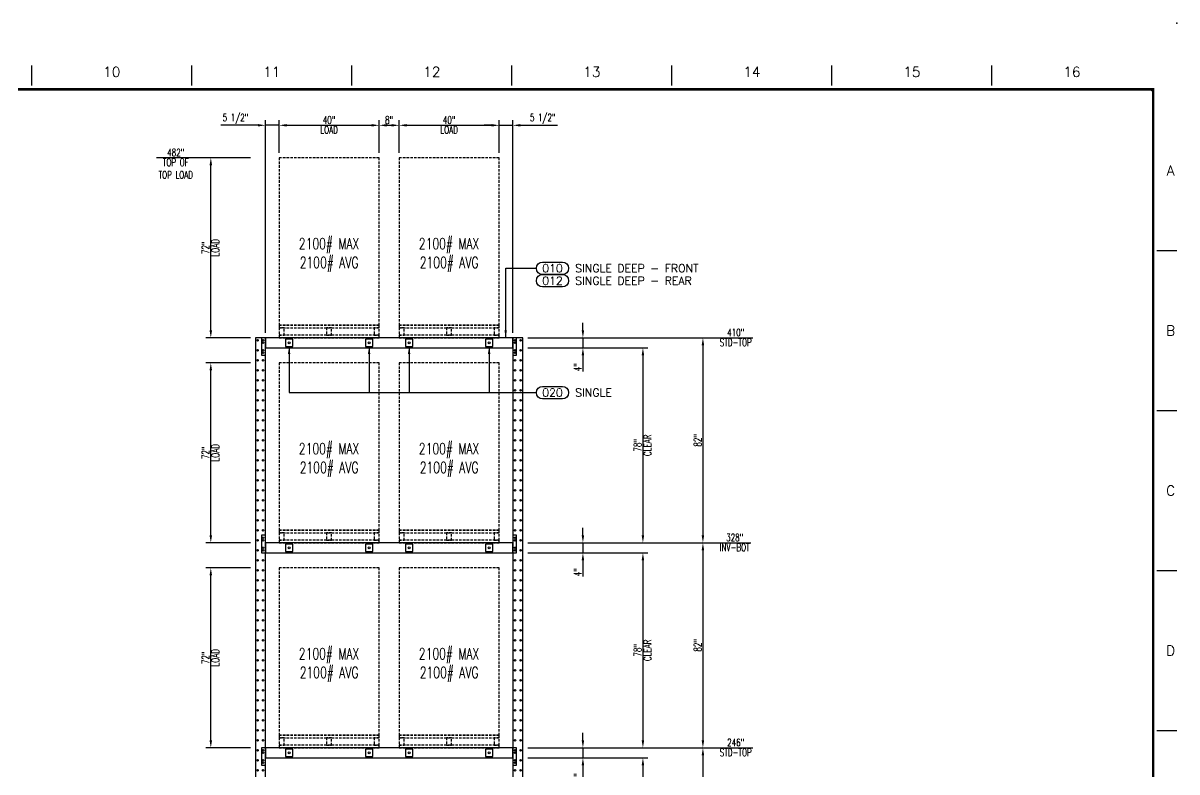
# Model space of a CAD drawing. Extents: x -805 to 239, y -158 to 536.
# Drawn here: x -222.3 to 239.2, y 236.4 to 535.9 of the extents above; entities that cross this region are included whole.
import ezdxf
from ezdxf.enums import TextEntityAlignment as Align

# ---------------------------------------------------------------- set-up
doc = ezdxf.new("R2010")
doc.units = 0
doc.header["$LTSCALE"] = 8
doc.header["$MEASUREMENT"] = 0
doc.linetypes.add('HIDDEN2', pattern=[0.1875, 0.125, -0.0625])
doc.layers.get('DEFPOINTS').update_dxf_attribs({"linetype": 'CONTINUOUS'})
for name, color, linetype in [('BORD', 15, 'CONTINUOUS'), ('FDIM', 2, 'CONTINUOUS'), ('RACKDIM', 7, 'CONTINUOUS'), ('RACKLOAD', 254, 'HIDDEN2'), ('RACKPALLET', 254, 'HIDDEN2'), ('RACKSHELF', 20, 'CONTINUOUS'), ('RACKUPRIGHT', 180, 'CONTINUOUS'), ('TEXTL', 3, 'CONTINUOUS')]:
    doc.layers.add(name, color=color, linetype=linetype)
doc.styles.add('2thirds', font='romans.shx', dxfattribs={"width": 0.7})
doc.styles.add('DCMARCH', font='stylu.ttf', dxfattribs={"width": 0.75, "oblique": 15})
doc.styles.add('ROMAND', font='ROMAND')
doc.styles.add('SIMPLEX', font='SIMPLEX')
doc.dimstyles.new('2tfrac16', dxfattribs={"dimscale": 32, "dimtxt": 0.0938, "dimasz": 0.0938, "dimexe": 0.0625, "dimexo": 0.0625, "dimgap": 0.01, "dimtad": 1, "dimdec": 4, "dimzin": 1, "dimdsep": 46, "dimlunit": 5, "dimtxsty": '2thirds', "dimcen": 0.0625, "dimclrd": 256, "dimclre": 256, "dimclrt": 256, "dimadec": 0, "dimazin": 0, "dimtfac": 0.75, "dimtdec": 4, "dimtmove": 0, "dimatfit": 0, "dimfxl": 0, "dimtvp": 0.75, "dimfrac": 2, "dimtolj": 1, "dimtzin": 0, "dimarcsym": 0})
doc.dimstyles.new('2tfrac32', dxfattribs={"dimscale": 32, "dimtxt": 0.0938, "dimasz": 0.0938, "dimexe": 0.0625, "dimexo": 0.0625, "dimgap": 0.01, "dimtad": 1, "dimdec": 5, "dimzin": 1, "dimdsep": 46, "dimlunit": 5, "dimtxsty": '2thirds', "dimcen": 0.0625, "dimclrd": 256, "dimclre": 256, "dimclrt": 256, "dimadec": 0, "dimazin": 0, "dimtfac": 0.75, "dimtdec": 4, "dimtmove": 0, "dimatfit": 0, "dimfxl": 0, "dimtvp": 0.75, "dimfrac": 2, "dimtolj": 1, "dimtzin": 0, "dimarcsym": 0})

# ---------------------------------------------------------------- blocks, each defined once
blk = doc.blocks.new('sbord_d')
at = {"layer": 'BORD'}
for p, q in [((18, 20.062), (18, 20.312)), ((20, 20.062), (20, 20.312)), ((22, 20.062), (22, 20.312)), ((24, 20.062), (24, 20.312)), ((26, 20.062), (26, 20.312)), ((28, 20.062), (28, 20.312)), ((30, 20.062), (30, 20.312)), ((32.063, 18), (32.312, 18)), ((32.063, 16), (32.312, 16)), ((32.063, 14), (32.312, 14)), ((32.063, 12), (32.312, 12))]:
    blk.add_line(p, q, dxfattribs=at)
at = {"layer": 'BORD', "const_width": 0.0313}
blk.add_lwpolyline([(-0.016, -0.016), (32.016, -0.016), (32.016, 20.016), (-0.016, 20.016)], close=True, dxfattribs=at)
at = {"layer": 'TEXTL'}
for p in [(32.312, 20.844), (32, 20)]:
    blk.add_point(p, dxfattribs=at)
at = {"layer": 'BORD', "style": 'ROMAND'}
for s, p in [('10', (19, 20.234)), ('11', (21, 20.234)), ('12', (23, 20.234)), ('13', (25, 20.234)), ('14', (27, 20.234)), ('15', (29, 20.234)), ('16', (31, 20.234)), ('A', (32.234, 19)), ('B', (32.234, 17)), ('C', (32.234, 15)), ('D', (32.234, 13))]:
    blk.add_text(s, height=0.125, dxfattribs=at).set_placement(p, align=Align.MIDDLE)
at = {"layer": 'TEXTL', "flags": 8}
for tag, height, style, p in [('TITLE1', 0.156, 'SIMPLEX', (30.266, 2.776)), ('TITLE2', 0.156, 'SIMPLEX', (30.266, 2.443)), ('CHK', 0.0938, 'SIMPLEX', (29.828, 0.883)), ('APP', 0.0938, 'SIMPLEX', (30.703, 0.883)), ('JOB#', 0.125, 'ROMAND', (30.12, 0.133)), ('SHT', 0.125, 'ROMAND', (31.193, 0.133)), ('REV', 0.125, 'ROMAND', (31.789, 0.133))]:
    blk.add_attdef(tag, text='', height=height, dxfattribs=dict(at, style=style)).set_placement(p, align=Align.MIDDLE)
at = {"layer": 'TEXTL', "style": 'SIMPLEX', "flags": 8}
for tag, height, p in [('CUSTOMER', 0.156, (30.266, 1.697)), ('LOCATION', 0.125, (30.266, 1.364)), ('REVC', 0.0781, (20.259, 0.945)), ('CCHK', 0.0781, (27.255, 0.943)), ('REVB', 0.0781, (20.259, 0.695)), ('BCHK', 0.0781, (27.255, 0.683)), ('REVA', 0.0781, (20.259, 0.445)), ('ACHK', 0.0781, (27.255, 0.443))]:
    blk.add_attdef(tag, text='', height=height, dxfattribs=at).set_placement(p, align=Align.CENTER)
at = {"layer": 'TEXTL', "flags": 8}
for tag, p, height, style in [('REVCDESC', (20.625, 0.943), 0.0781, 'SIMPLEX'), ('REVBDESC', (20.625, 0.683), 0.0781, 'SIMPLEX'), ('REVADESC', (20.625, 0.443), 0.0781, 'SIMPLEX'), ('DWG#', (30.055, -0.566), 0.0938, 'ROMAND')]:
    blk.add_attdef(tag, p, '', height=height, dxfattribs=dict(at, style=style))
at = {"layer": 'TEXTL', "style": 'DCMARCH', "oblique": 15, "width": 0.75, "flags": 8}
for tag, p in [('CBY', (26.755, 0.943)), ('BBY', (26.755, 0.683)), ('ABY', (26.755, 0.443))]:
    blk.add_attdef(tag, text='', height=0.0781, dxfattribs=at).set_placement(p, align=Align.CENTER)
at = {"layer": 'TEXTL', "style": 'SIMPLEX', "flags": 8}
for tag, height, width, p, p2 in [('CAPP', 0.0781, 1.292308, (27.588, 0.944), (27.963, 0.944)), ('CDT', 0.0781, 1.866, (28.071, 0.943), (28.46, 0.943)), ('SCALE', 0.0938, 1.702732, (31.234, 0.837), (31.941, 0.837)), ('BAPP', 0.0781, 1.292308, (27.588, 0.683), (27.963, 0.683)), ('BDT', 0.0781, 1.866, (28.071, 0.683), (28.46, 0.683)), ('AAPP', 0.0781, 1.275949, (27.588, 0.443), (27.963, 0.443)), ('ADT', 0.0781, 1.833263, (28.071, 0.443), (28.46, 0.443)), ('DATE', 0.0938, 2.134634, (28.609, 0.462), (29.315, 0.462)), ('CHKDT', 0.0938, 1.555556, (29.484, 0.462), (30.172, 0.462)), ('APPDT', 0.0938, 1.555556, (30.359, 0.462), (31.047, 0.462)), ('PLOT#', 0.0938, 8.555556, (31.234, 0.462), (31.922, 0.462))]:
    blk.add_attdef(tag, text='', height=height, dxfattribs=dict(at, width=width)).set_placement(p, p2, align=Align.FIT)
at = {"layer": 'TEXTL', "style": 'DCMARCH', "oblique": 15, "width": 0.75, "flags": 8}
blk.add_attdef('DRBY', (28.593, 0.821), '', height=0.125, dxfattribs=at)
blk = doc.blocks.new('*D106')
at = {"layer": 'DEFPOINTS', "color": 0}
for p in [(-22.38, 246), (-22.38, 242), (1.62, 242)]:
    blk.add_point(p, dxfattribs=at)
at = {"layer": 'RACKDIM', "lineweight": -2}
for p, q in [((1.62, 249), (1.62, 252)), ((-20.38, 246), (3.62, 246)), ((1.62, 246), (1.62, 242)), ((-20.38, 242), (3.62, 242)), ((1.62, 239), (1.62, 232.46))]:
    blk.add_line(p, q, dxfattribs=at)
at = {"layer": 'RACKDIM'}
for points in [[(1.12, 249), (2.12, 249), (1.62, 246)], [(1.12, 239), (2.12, 239), (1.62, 242)]]:
    blk.add_solid(points, dxfattribs=at)
at = {"layer": 'RACKDIM', "insert": (-0.49, 234.23), "char_height": 3.002, "attachment_point": 5, "rotation": 89.9998, "style": '2thirds'}
blk.add_mtext('\\A1;4"', dxfattribs=at)
blk = doc.blocks.new('*D107')
at = {"layer": 'DEFPOINTS', "color": 0}
for p in [(-22.38, 242), (-22.38, 164), (25.62, 164)]:
    blk.add_point(p, dxfattribs=at)
at = {"layer": 'RACKDIM', "lineweight": -2}
for p, q in [((-20.38, 242), (27.62, 242)), ((25.62, 239), (25.62, 167)), ((-20.38, 164), (27.62, 164))]:
    blk.add_line(p, q, dxfattribs=at)
at = {"layer": 'RACKDIM'}
for points in [[(25.12, 239), (26.12, 239), (25.62, 242)], [(25.12, 167), (26.12, 167), (25.62, 164)]]:
    blk.add_solid(points, dxfattribs=at)
at = {"layer": 'RACKDIM', "char_height": 3.002, "attachment_point": 5, "rotation": 89.9998, "style": '2thirds'}
for s, insert in [('\\A1;78"', (23.51, 203)), ('\\A1;CLEAR', (27.44, 203))]:
    blk.add_mtext(s, dxfattribs=dict(at, insert=insert))
blk = doc.blocks.new('*D108')
at = {"layer": 'DEFPOINTS', "color": 0}
for p in [(-22.38, 246), (-22.38, 164), (49.62, 164)]:
    blk.add_point(p, dxfattribs=at)
at = {"layer": 'RACKDIM', "lineweight": -2}
for p, q in [((-20.38, 246), (51.62, 246)), ((49.62, 243), (49.62, 167)), ((-20.38, 164), (51.62, 164))]:
    blk.add_line(p, q, dxfattribs=at)
at = {"layer": 'RACKDIM'}
for points in [[(49.12, 243), (50.12, 243), (49.62, 246)], [(49.12, 167), (50.12, 167), (49.62, 164)]]:
    blk.add_solid(points, dxfattribs=at)
at = {"layer": 'RACKDIM', "insert": (47.51, 205), "char_height": 3.002, "attachment_point": 5, "rotation": 89.9998, "style": '2thirds'}
blk.add_mtext('\\A1;82"', dxfattribs=at)
blk = doc.blocks.new('*D109')
at = {"layer": 'DEFPOINTS', "color": 0}
for p in [(-22.38, 246), (55.62, 246), (-125.38, 0)]:
    blk.add_point(p, dxfattribs=at)
at = {"layer": 'RACKDIM', "lineweight": -2}
blk.add_line((-20.38, 246), (69.55, 246), dxfattribs=at)
at = {"layer": 'RACKDIM', "attachment_point": 5, "style": '2thirds'}
for s, insert, char_height in [('\\A1;246"', (62.74, 248.11), 3.002), ('\\A1;STD-TOP', (62.74, 244.18), 3.0016)]:
    blk.add_mtext(s, dxfattribs=dict(at, insert=insert, char_height=char_height))
blk = doc.blocks.new('*D110')
at = {"layer": 'DEFPOINTS', "color": 0}
for p in [(-147.19, 318), (-129.38, 318), (-129.38, 246)]:
    blk.add_point(p, dxfattribs=at)
at = {"layer": 'RACKDIM', "lineweight": -2}
for p, q in [((-131.38, 318), (-149.19, 318)), ((-147.19, 249), (-147.19, 315)), ((-131.38, 246), (-149.19, 246))]:
    blk.add_line(p, q, dxfattribs=at)
at = {"layer": 'RACKDIM'}
for points in [[(-147.69, 315), (-146.69, 315), (-147.19, 318)], [(-147.69, 249), (-146.69, 249), (-147.19, 246)]]:
    blk.add_solid(points, dxfattribs=at)
at = {"layer": 'RACKDIM', "char_height": 3.002, "attachment_point": 5, "rotation": 89.9998, "style": '2thirds'}
for s, insert in [('\\A1;72"', (-149.3, 282)), ('\\A1;LOAD', (-145.37, 282))]:
    blk.add_mtext(s, dxfattribs=dict(at, insert=insert))
blk = doc.blocks.new('*D111')
at = {"layer": 'DEFPOINTS', "color": 0}
for p in [(-22.38, 328), (-22.38, 324), (1.62, 324)]:
    blk.add_point(p, dxfattribs=at)
at = {"layer": 'RACKDIM', "lineweight": -2}
for p, q in [((1.62, 331), (1.62, 334)), ((-20.38, 328), (3.62, 328)), ((1.62, 328), (1.62, 324)), ((-20.38, 324), (3.62, 324)), ((1.62, 321), (1.62, 314.46))]:
    blk.add_line(p, q, dxfattribs=at)
at = {"layer": 'RACKDIM'}
for points in [[(1.12, 331), (2.12, 331), (1.62, 328)], [(1.12, 321), (2.12, 321), (1.62, 324)]]:
    blk.add_solid(points, dxfattribs=at)
at = {"layer": 'RACKDIM', "insert": (-0.49, 316.23), "char_height": 3.002, "attachment_point": 5, "rotation": 89.9998, "style": '2thirds'}
blk.add_mtext('\\A1;4"', dxfattribs=at)
blk = doc.blocks.new('*D112')
at = {"layer": 'DEFPOINTS', "color": 0}
for p in [(-22.38, 324), (-22.38, 246), (25.62, 246)]:
    blk.add_point(p, dxfattribs=at)
at = {"layer": 'RACKDIM', "lineweight": -2}
for p, q in [((-20.38, 324), (27.62, 324)), ((25.62, 321), (25.62, 249)), ((-20.38, 246), (27.62, 246))]:
    blk.add_line(p, q, dxfattribs=at)
at = {"layer": 'RACKDIM'}
for points in [[(25.12, 321), (26.12, 321), (25.62, 324)], [(25.12, 249), (26.12, 249), (25.62, 246)]]:
    blk.add_solid(points, dxfattribs=at)
at = {"layer": 'RACKDIM', "char_height": 3.002, "attachment_point": 5, "rotation": 89.9998, "style": '2thirds'}
for s, insert in [('\\A1;78"', (23.51, 285)), ('\\A1;CLEAR', (27.44, 285))]:
    blk.add_mtext(s, dxfattribs=dict(at, insert=insert))
blk = doc.blocks.new('*D113')
at = {"layer": 'DEFPOINTS', "color": 0}
for p in [(-22.38, 328), (-22.38, 246), (49.62, 246)]:
    blk.add_point(p, dxfattribs=at)
at = {"layer": 'RACKDIM', "lineweight": -2}
for p, q in [((-20.38, 328), (51.62, 328)), ((49.62, 325), (49.62, 249)), ((-20.38, 246), (51.62, 246))]:
    blk.add_line(p, q, dxfattribs=at)
at = {"layer": 'RACKDIM'}
for points in [[(49.12, 325), (50.12, 325), (49.62, 328)], [(49.12, 249), (50.12, 249), (49.62, 246)]]:
    blk.add_solid(points, dxfattribs=at)
at = {"layer": 'RACKDIM', "insert": (47.51, 287), "char_height": 3.002, "attachment_point": 5, "rotation": 89.9998, "style": '2thirds'}
blk.add_mtext('\\A1;82"', dxfattribs=at)
blk = doc.blocks.new('*D114')
at = {"layer": 'DEFPOINTS', "color": 0}
for p in [(-22.38, 328), (55.62, 328), (-125.38, 0)]:
    blk.add_point(p, dxfattribs=at)
at = {"layer": 'RACKDIM', "lineweight": -2}
blk.add_line((-20.38, 328), (68.75, 328), dxfattribs=at)
at = {"layer": 'RACKDIM', "attachment_point": 5, "style": '2thirds'}
for s, insert, char_height in [('\\A1;INV-BOT', (62.34, 326.18), 3.0016), ('\\A1;328"', (62.34, 330.11), 3.002)]:
    blk.add_mtext(s, dxfattribs=dict(at, insert=insert, char_height=char_height))
blk = doc.blocks.new('*D115')
at = {"layer": 'DEFPOINTS', "color": 0}
for p in [(-147.19, 400), (-129.38, 400), (-129.38, 328)]:
    blk.add_point(p, dxfattribs=at)
at = {"layer": 'RACKDIM', "lineweight": -2}
for p, q in [((-131.38, 400), (-149.19, 400)), ((-147.19, 331), (-147.19, 397)), ((-131.38, 328), (-149.19, 328))]:
    blk.add_line(p, q, dxfattribs=at)
at = {"layer": 'RACKDIM'}
for points in [[(-147.69, 397), (-146.69, 397), (-147.19, 400)], [(-147.69, 331), (-146.69, 331), (-147.19, 328)]]:
    blk.add_solid(points, dxfattribs=at)
at = {"layer": 'RACKDIM', "char_height": 3.002, "attachment_point": 5, "rotation": 89.9998, "style": '2thirds'}
for s, insert in [('\\A1;72"', (-149.3, 364)), ('\\A1;LOAD', (-145.37, 364))]:
    blk.add_mtext(s, dxfattribs=dict(at, insert=insert))
blk = doc.blocks.new('*D116')
at = {"layer": 'DEFPOINTS', "color": 0}
for p in [(-22.38, 410), (-22.38, 406), (1.62, 406)]:
    blk.add_point(p, dxfattribs=at)
at = {"layer": 'RACKDIM', "lineweight": -2}
for p, q in [((1.62, 413), (1.62, 416)), ((-20.38, 410), (3.62, 410)), ((1.62, 410), (1.62, 406)), ((-20.38, 406), (3.62, 406)), ((1.62, 403), (1.62, 396.46))]:
    blk.add_line(p, q, dxfattribs=at)
at = {"layer": 'RACKDIM'}
for points in [[(1.12, 413), (2.12, 413), (1.62, 410)], [(1.12, 403), (2.12, 403), (1.62, 406)]]:
    blk.add_solid(points, dxfattribs=at)
at = {"layer": 'RACKDIM', "insert": (-0.49, 398.23), "char_height": 3.002, "attachment_point": 5, "rotation": 89.9998, "style": '2thirds'}
blk.add_mtext('\\A1;4"', dxfattribs=at)
blk = doc.blocks.new('*D117')
at = {"layer": 'DEFPOINTS', "color": 0}
for p in [(-22.38, 406), (-22.38, 328), (25.62, 328)]:
    blk.add_point(p, dxfattribs=at)
at = {"layer": 'RACKDIM', "lineweight": -2}
for p, q in [((-20.38, 406), (27.62, 406)), ((25.62, 403), (25.62, 331)), ((-20.38, 328), (27.62, 328))]:
    blk.add_line(p, q, dxfattribs=at)
at = {"layer": 'RACKDIM'}
for points in [[(25.12, 403), (26.12, 403), (25.62, 406)], [(25.12, 331), (26.12, 331), (25.62, 328)]]:
    blk.add_solid(points, dxfattribs=at)
at = {"layer": 'RACKDIM', "char_height": 3.002, "attachment_point": 5, "rotation": 89.9998, "style": '2thirds'}
for s, insert in [('\\A1;CLEAR', (27.44, 367)), ('\\A1;78"', (23.51, 367))]:
    blk.add_mtext(s, dxfattribs=dict(at, insert=insert))
blk = doc.blocks.new('*D118')
at = {"layer": 'DEFPOINTS', "color": 0}
for p in [(-22.38, 410), (-22.38, 328), (49.62, 328)]:
    blk.add_point(p, dxfattribs=at)
at = {"layer": 'RACKDIM', "lineweight": -2}
for p, q in [((-20.38, 410), (51.62, 410)), ((49.62, 407), (49.62, 331)), ((-20.38, 328), (51.62, 328))]:
    blk.add_line(p, q, dxfattribs=at)
at = {"layer": 'RACKDIM'}
for points in [[(49.12, 407), (50.12, 407), (49.62, 410)], [(49.12, 331), (50.12, 331), (49.62, 328)]]:
    blk.add_solid(points, dxfattribs=at)
at = {"layer": 'RACKDIM', "insert": (47.51, 369), "char_height": 3.002, "attachment_point": 5, "rotation": 89.9998, "style": '2thirds'}
blk.add_mtext('\\A1;82"', dxfattribs=at)
blk = doc.blocks.new('*D119')
at = {"layer": 'DEFPOINTS', "color": 0}
for p in [(-22.38, 410), (55.62, 410), (-125.38, 0)]:
    blk.add_point(p, dxfattribs=at)
at = {"layer": 'RACKDIM', "lineweight": -2}
blk.add_line((-20.38, 410), (69.55, 410), dxfattribs=at)
at = {"layer": 'RACKDIM', "attachment_point": 5, "style": '2thirds'}
for s, insert, char_height in [('\\A1;410"', (62.74, 412.11), 3.002), ('\\A1;STD-TOP', (62.74, 408.18), 3.0016)]:
    blk.add_mtext(s, dxfattribs=dict(at, insert=insert, char_height=char_height))
blk = doc.blocks.new('*D120')
at = {"layer": 'DEFPOINTS', "color": 0}
for p in [(-147.19, 482), (-129.38, 482), (-129.38, 410)]:
    blk.add_point(p, dxfattribs=at)
at = {"layer": 'RACKDIM', "lineweight": -2}
for p, q in [((-131.38, 482), (-149.19, 482)), ((-147.19, 413), (-147.19, 479)), ((-131.38, 410), (-149.19, 410))]:
    blk.add_line(p, q, dxfattribs=at)
at = {"layer": 'RACKDIM'}
for points in [[(-147.69, 479), (-146.69, 479), (-147.19, 482)], [(-147.69, 413), (-146.69, 413), (-147.19, 410)]]:
    blk.add_solid(points, dxfattribs=at)
at = {"layer": 'RACKDIM', "char_height": 3.002, "attachment_point": 5, "rotation": 89.9998, "style": '2thirds'}
for s, insert in [('\\A1;72"', (-149.3, 446)), ('\\A1;LOAD', (-145.37, 446))]:
    blk.add_mtext(s, dxfattribs=dict(at, insert=insert))
blk = doc.blocks.new('*D121')
at = {"layer": 'DEFPOINTS', "color": 0}
for p in [(-125.38, 495), (-119.88, 482), (-125.38, 410)]:
    blk.add_point(p, dxfattribs=at)
at = {"layer": 'RACKDIM', "lineweight": -2}
for p, q in [((-128.38, 495), (-143.23, 495)), ((-125.38, 412), (-125.38, 497)), ((-119.88, 495), (-125.38, 495)), ((-119.88, 484), (-119.88, 497)), ((-116.88, 495), (-113.88, 495))]:
    blk.add_line(p, q, dxfattribs=at)
at = {"layer": 'RACKDIM'}
for points in [[(-128.38, 495.5), (-128.38, 494.5), (-125.38, 495)], [(-116.88, 495.5), (-116.88, 494.5), (-119.88, 495)]]:
    blk.add_solid(points, dxfattribs=at)
at = {"layer": 'RACKDIM', "insert": (-137.31, 497.61), "char_height": 3.002, "attachment_point": 5, "style": '2thirds'}
blk.add_mtext('\\A1;5 1/2"', dxfattribs=at)
blk = doc.blocks.new('*D122')
at = {"layer": 'DEFPOINTS', "color": 0}
for p in [(-79.88, 495), (-119.88, 482), (-79.88, 482)]:
    blk.add_point(p, dxfattribs=at)
at = {"layer": 'RACKDIM', "lineweight": -2}
for p, q in [((-119.88, 484), (-119.88, 497)), ((-116.88, 495), (-82.88, 495)), ((-79.88, 484), (-79.88, 497))]:
    blk.add_line(p, q, dxfattribs=at)
at = {"layer": 'RACKDIM'}
for points in [[(-116.88, 495.5), (-116.88, 494.5), (-119.88, 495)], [(-82.88, 495.5), (-82.88, 494.5), (-79.88, 495)]]:
    blk.add_solid(points, dxfattribs=at)
at = {"layer": 'RACKDIM', "char_height": 3.002, "attachment_point": 5, "style": '2thirds'}
for s, insert in [('\\A1;40"', (-99.88, 497.11)), ('\\A1;LOAD', (-99.88, 493.18))]:
    blk.add_mtext(s, dxfattribs=dict(at, insert=insert))
blk = doc.blocks.new('*D123')
at = {"layer": 'DEFPOINTS', "color": 0}
for p in [(-71.88, 495), (-79.88, 482), (-71.88, 482)]:
    blk.add_point(p, dxfattribs=at)
at = {"layer": 'RACKDIM', "lineweight": -2}
for p, q in [((-79.88, 484), (-79.88, 497)), ((-76.88, 495), (-74.88, 495)), ((-71.88, 484), (-71.88, 497))]:
    blk.add_line(p, q, dxfattribs=at)
at = {"layer": 'RACKDIM'}
for points in [[(-76.88, 495.5), (-76.88, 494.5), (-79.88, 495)], [(-74.88, 495.5), (-74.88, 494.5), (-71.88, 495)]]:
    blk.add_solid(points, dxfattribs=at)
at = {"layer": 'RACKDIM', "insert": (-75.88, 497.11), "char_height": 3.002, "attachment_point": 5, "style": '2thirds'}
blk.add_mtext('\\A1;8"', dxfattribs=at)
blk = doc.blocks.new('*D124')
at = {"layer": 'DEFPOINTS', "color": 0}
for p in [(-31.88, 495), (-71.88, 482), (-31.88, 482)]:
    blk.add_point(p, dxfattribs=at)
at = {"layer": 'RACKDIM', "lineweight": -2}
for p, q in [((-71.88, 484), (-71.88, 497)), ((-68.88, 495), (-34.88, 495)), ((-31.88, 484), (-31.88, 497))]:
    blk.add_line(p, q, dxfattribs=at)
at = {"layer": 'RACKDIM'}
for points in [[(-68.88, 495.5), (-68.88, 494.5), (-71.88, 495)], [(-34.88, 495.5), (-34.88, 494.5), (-31.88, 495)]]:
    blk.add_solid(points, dxfattribs=at)
at = {"layer": 'RACKDIM', "char_height": 3.002, "attachment_point": 5, "style": '2thirds'}
for s, insert in [('\\A1;40"', (-51.88, 497.11)), ('\\A1;LOAD', (-51.88, 493.18))]:
    blk.add_mtext(s, dxfattribs=dict(at, insert=insert))
blk = doc.blocks.new('*D125')
at = {"layer": 'DEFPOINTS', "color": 0}
for p in [(-26.38, 495), (-31.88, 482), (-26.38, 410)]:
    blk.add_point(p, dxfattribs=at)
at = {"layer": 'RACKDIM', "lineweight": -2}
for p, q in [((-34.88, 495), (-37.88, 495)), ((-31.88, 484), (-31.88, 497)), ((-31.88, 495), (-26.38, 495)), ((-26.38, 412), (-26.38, 497)), ((-23.38, 495), (-8.53, 495))]:
    blk.add_line(p, q, dxfattribs=at)
at = {"layer": 'RACKDIM'}
for points in [[(-34.88, 495.5), (-34.88, 494.5), (-31.88, 495)], [(-23.38, 495.5), (-23.38, 494.5), (-26.38, 495)]]:
    blk.add_solid(points, dxfattribs=at)
at = {"layer": 'RACKDIM', "insert": (-14.45, 497.61), "char_height": 3.002, "attachment_point": 5, "style": '2thirds'}
blk.add_mtext('\\A1;5 1/2"', dxfattribs=at)
blk = doc.blocks.new('*D126')
at = {"layer": 'DEFPOINTS', "color": 0}
for p in [(-153.19, 482), (-129.38, 482), (-125.38, 0)]:
    blk.add_point(p, dxfattribs=at)
at = {"layer": 'RACKDIM', "lineweight": -2}
blk.add_line((-131.38, 482), (-168.92, 482), dxfattribs=at)
at = {"layer": 'RACKDIM', "char_height": 3.002, "attachment_point": 5, "style": '2thirds'}
for s, insert in [('\\A1;482"', (-161.21, 484.11)), ('\\A1;TOP OF\\PTOP LOAD', (-161.21, 477.68))]:
    blk.add_mtext(s, dxfattribs=dict(at, insert=insert))

msp = doc.modelspace()

# ---------------------------------------------------------------- linework, layer by layer
at = {"layer": 'FDIM'}
for points in [[(-14.47019, 435.3199, -1), (-14.47019, 440.3035), (-6.5932, 440.3035, -1), (-6.5932, 435.3199)], [(-14.47019, 430.3363, -1), (-14.47019, 435.3199), (-6.5932, 435.3199, -1), (-6.5932, 430.3363)], [(-14.47019, 385.58671, -1), (-14.47019, 390.57031), (-6.5932, 390.57031, -1), (-6.5932, 385.58671)]]:
    msp.add_lwpolyline(points, format="xyb", close=True, dxfattribs=at)
at = {"layer": 'RACKLOAD'}
for points in [[(-119.87898, 415), (-79.87898, 415), (-79.87898, 482), (-119.87898, 482), (-119.87898, 415)], [(-71.87898, 415), (-31.87898, 415), (-31.87898, 482), (-71.87898, 482), (-71.87898, 415)], [(-119.87898, 333), (-79.87898, 333), (-79.87898, 400), (-119.87898, 400), (-119.87898, 333)], [(-71.87898, 333), (-31.87898, 333), (-31.87898, 400), (-71.87898, 400), (-71.87898, 333)], [(-119.87898, 251), (-79.87898, 251), (-79.87898, 318), (-119.87898, 318), (-119.87898, 251)], [(-71.87898, 251), (-31.87898, 251), (-31.87898, 318), (-71.87898, 318), (-71.87898, 251)]]:
    msp.add_lwpolyline(points, dxfattribs=at)
at = {"layer": 'RACKPALLET'}
for points in [[(-119.87898, 414), (-79.87898, 414), (-79.87898, 415), (-119.87898, 415), (-119.87898, 414)], [(-119.87898, 411), (-117.87898, 411), (-117.87898, 414), (-119.87898, 414), (-119.87898, 411)], [(-119.87898, 410), (-79.87898, 410), (-79.87898, 411), (-119.87898, 411), (-119.87898, 410)], [(-100.87898, 411), (-98.87898, 411), (-98.87898, 414), (-100.87898, 414), (-100.87898, 411)], [(-81.87898, 411), (-79.87898, 411), (-79.87898, 414), (-81.87898, 414), (-81.87898, 411)], [(-71.87898, 414), (-31.87898, 414), (-31.87898, 415), (-71.87898, 415), (-71.87898, 414)], [(-71.87898, 411), (-69.87898, 411), (-69.87898, 414), (-71.87898, 414), (-71.87898, 411)], [(-71.87898, 410), (-31.87898, 410), (-31.87898, 411), (-71.87898, 411), (-71.87898, 410)], [(-52.87898, 411), (-50.87898, 411), (-50.87898, 414), (-52.87898, 414), (-52.87898, 411)], [(-33.87898, 411), (-31.87898, 411), (-31.87898, 414), (-33.87898, 414), (-33.87898, 411)], [(-119.87898, 332), (-79.87898, 332), (-79.87898, 333), (-119.87898, 333), (-119.87898, 332)], [(-71.87898, 332), (-31.87898, 332), (-31.87898, 333), (-71.87898, 333), (-71.87898, 332)], [(-119.87898, 329), (-117.87898, 329), (-117.87898, 332), (-119.87898, 332), (-119.87898, 329)], [(-119.87898, 328), (-79.87898, 328), (-79.87898, 329), (-119.87898, 329), (-119.87898, 328)], [(-100.87898, 329), (-98.87898, 329), (-98.87898, 332), (-100.87898, 332), (-100.87898, 329)], [(-81.87898, 329), (-79.87898, 329), (-79.87898, 332), (-81.87898, 332), (-81.87898, 329)], [(-71.87898, 329), (-69.87898, 329), (-69.87898, 332), (-71.87898, 332), (-71.87898, 329)], [(-71.87898, 328), (-31.87898, 328), (-31.87898, 329), (-71.87898, 329), (-71.87898, 328)], [(-52.87898, 329), (-50.87898, 329), (-50.87898, 332), (-52.87898, 332), (-52.87898, 329)], [(-33.87898, 329), (-31.87898, 329), (-31.87898, 332), (-33.87898, 332), (-33.87898, 329)], [(-119.87898, 250), (-79.87898, 250), (-79.87898, 251), (-119.87898, 251), (-119.87898, 250)], [(-119.87898, 247), (-117.87898, 247), (-117.87898, 250), (-119.87898, 250), (-119.87898, 247)], [(-100.87898, 247), (-98.87898, 247), (-98.87898, 250), (-100.87898, 250), (-100.87898, 247)], [(-81.87898, 247), (-79.87898, 247), (-79.87898, 250), (-81.87898, 250), (-81.87898, 247)], [(-71.87898, 250), (-31.87898, 250), (-31.87898, 251), (-71.87898, 251), (-71.87898, 250)], [(-71.87898, 247), (-69.87898, 247), (-69.87898, 250), (-71.87898, 250), (-71.87898, 247)], [(-52.87898, 247), (-50.87898, 247), (-50.87898, 250), (-52.87898, 250), (-52.87898, 247)], [(-33.87898, 247), (-31.87898, 247), (-31.87898, 250), (-33.87898, 250), (-33.87898, 247)], [(-119.87898, 246), (-79.87898, 246), (-79.87898, 247), (-119.87898, 247), (-119.87898, 246)], [(-71.87898, 246), (-31.87898, 246), (-31.87898, 247), (-71.87898, 247), (-71.87898, 246)]]:
    msp.add_lwpolyline(points, dxfattribs=at)
at = {"layer": 'RACKSHELF'}
for points in [[(-126.87898, 403), (-125.37898, 403), (-125.37898, 410), (-126.87898, 410), (-126.87898, 403)], [(-125.37898, 406), (-26.37898, 406), (-26.37898, 410), (-125.37898, 410), (-125.37898, 406)], [(-117.37898, 406.5), (-114.37898, 406.5), (-114.37898, 409.5), (-117.37898, 409.5), (-117.37898, 406.5)], [(-85.37898, 406.5), (-82.37898, 406.5), (-82.37898, 409.5), (-85.37898, 409.5), (-85.37898, 406.5)], [(-69.37898, 406.5), (-66.37898, 406.5), (-66.37898, 409.5), (-69.37898, 409.5), (-69.37898, 406.5)], [(-37.37898, 406.5), (-34.37898, 406.5), (-34.37898, 409.5), (-37.37898, 409.5), (-37.37898, 406.5)], [(-26.37898, 403), (-24.87898, 403), (-24.87898, 410), (-26.37898, 410), (-26.37898, 403)], [(-126.87898, 324), (-125.37898, 324), (-125.37898, 331), (-126.87898, 331), (-126.87898, 324)], [(-125.37898, 324), (-26.37898, 324), (-26.37898, 328), (-125.37898, 328), (-125.37898, 324)], [(-26.37898, 324), (-24.87898, 324), (-24.87898, 331), (-26.37898, 331), (-26.37898, 324)], [(-117.37898, 324.5), (-114.37898, 324.5), (-114.37898, 327.5), (-117.37898, 327.5), (-117.37898, 324.5)], [(-85.37898, 324.5), (-82.37898, 324.5), (-82.37898, 327.5), (-85.37898, 327.5), (-85.37898, 324.5)], [(-69.37898, 324.5), (-66.37898, 324.5), (-66.37898, 327.5), (-69.37898, 327.5), (-69.37898, 324.5)], [(-37.37898, 324.5), (-34.37898, 324.5), (-34.37898, 327.5), (-37.37898, 327.5), (-37.37898, 324.5)], [(-126.87898, 239), (-125.37898, 239), (-125.37898, 246), (-126.87898, 246), (-126.87898, 239)], [(-125.37898, 242), (-26.37898, 242), (-26.37898, 246), (-125.37898, 246), (-125.37898, 242)], [(-117.37898, 242.5), (-114.37898, 242.5), (-114.37898, 245.5), (-117.37898, 245.5), (-117.37898, 242.5)], [(-85.37898, 242.5), (-82.37898, 242.5), (-82.37898, 245.5), (-85.37898, 245.5), (-85.37898, 242.5)], [(-69.37898, 242.5), (-66.37898, 242.5), (-66.37898, 245.5), (-69.37898, 245.5), (-69.37898, 242.5)], [(-37.37898, 242.5), (-34.37898, 242.5), (-34.37898, 245.5), (-37.37898, 245.5), (-37.37898, 242.5)], [(-26.37898, 239), (-24.87898, 239), (-24.87898, 246), (-26.37898, 246), (-26.37898, 239)]]:
    msp.add_lwpolyline(points, dxfattribs=at)
for centre, radius in [((-126.28523, 409), 0.28125), ((-126.28523, 408), 0.28125), ((-115.87898, 408), 0.375), ((-83.87898, 408), 0.375), ((-67.87898, 408), 0.375), ((-35.87898, 408), 0.375), ((-25.47273, 409), 0.28125), ((-25.47273, 408), 0.28125), ((-126.28523, 405), 0.28125), ((-126.28523, 404), 0.28125), ((-25.47273, 405), 0.28125), ((-25.47273, 404), 0.28125), ((-126.28523, 330), 0.28125), ((-126.28523, 329), 0.28125), ((-25.47273, 330), 0.28125), ((-25.47273, 329), 0.28125), ((-126.28523, 326), 0.28125), ((-126.28523, 325), 0.28125), ((-115.87898, 326), 0.375), ((-83.87898, 326), 0.375), ((-67.87898, 326), 0.375), ((-35.87898, 326), 0.375), ((-25.47273, 326), 0.28125), ((-25.47273, 325), 0.28125), ((-126.28523, 245), 0.28125), ((-25.47273, 245), 0.28125), ((-126.28523, 244), 0.28125), ((-126.28523, 241), 0.28125), ((-126.28523, 240), 0.28125), ((-115.87898, 244), 0.375), ((-83.87898, 244), 0.375), ((-67.87898, 244), 0.375), ((-35.87898, 244), 0.375), ((-25.47273, 244), 0.28125), ((-25.47273, 241), 0.28125), ((-25.47273, 240), 0.28125)]:
    msp.add_circle(centre, radius, dxfattribs=at)
at = {"layer": 'RACKUPRIGHT'}
for points in [[(-129.37898, 0.5), (-125.37898, 0.5), (-125.37898, 410), (-129.37898, 410), (-129.37898, 0.5)], [(-26.37898, 0.5), (-22.37898, 0.5), (-22.37898, 410), (-26.37898, 410), (-26.37898, 0.5)]]:
    msp.add_lwpolyline(points, dxfattribs=at)
for centre in [(-128.47273, 409), (-126.28523, 409), (-25.47273, 409), (-23.28523, 409), (-128.47273, 405), (-126.28523, 405), (-25.47273, 405), (-23.28523, 405), (-128.47273, 401), (-128.47273, 397), (-126.28523, 401), (-126.28523, 397), (-25.47273, 401), (-25.47273, 397), (-23.28523, 401), (-23.28523, 397), (-128.47273, 393), (-126.28523, 393), (-25.47273, 393), (-23.28523, 393), (-128.47273, 389), (-126.28523, 389), (-25.47273, 389), (-23.28523, 389), (-128.47273, 385), (-126.28523, 385), (-25.47273, 385), (-23.28523, 385), (-128.47273, 381), (-126.28523, 381), (-25.47273, 381), (-23.28523, 381), (-128.47273, 377), (-126.28523, 377), (-25.47273, 377), (-23.28523, 377), (-128.47273, 373), (-128.47273, 369), (-126.28523, 373), (-126.28523, 369), (-25.47273, 373), (-25.47273, 369), (-23.28523, 373), (-23.28523, 369), (-128.47273, 365), (-126.28523, 365), (-25.47273, 365), (-23.28523, 365), (-128.47273, 361), (-126.28523, 361), (-25.47273, 361), (-23.28523, 361), (-128.47273, 357), (-126.28523, 357), (-25.47273, 357), (-23.28523, 357), (-128.47273, 353), (-126.28523, 353), (-25.47273, 353), (-23.28523, 353), (-128.47273, 349), (-126.28523, 349), (-25.47273, 349), (-23.28523, 349), (-128.47273, 345), (-126.28523, 345), (-25.47273, 345), (-23.28523, 345), (-128.47273, 341), (-128.47273, 337), (-126.28523, 341), (-126.28523, 337), (-25.47273, 341), (-25.47273, 337), (-23.28523, 341), (-23.28523, 337), (-128.47273, 333), (-126.28523, 333), (-25.47273, 333), (-23.28523, 333), (-128.47273, 329), (-126.28523, 329), (-25.47273, 329), (-23.28523, 329), (-128.47273, 325), (-126.28523, 325), (-25.47273, 325), (-23.28523, 325), (-128.47273, 321), (-126.28523, 321), (-25.47273, 321), (-23.28523, 321), (-128.47273, 317), (-126.28523, 317), (-25.47273, 317), (-23.28523, 317), (-128.47273, 313), (-128.47273, 309), (-126.28523, 313), (-126.28523, 309), (-25.47273, 313), (-25.47273, 309), (-23.28523, 313), (-23.28523, 309), (-128.47273, 305), (-126.28523, 305), (-25.47273, 305), (-23.28523, 305), (-128.47273, 301), (-126.28523, 301), (-25.47273, 301), (-23.28523, 301), (-128.47273, 297), (-126.28523, 297), (-25.47273, 297), (-23.28523, 297), (-128.47273, 293), (-126.28523, 293), (-25.47273, 293), (-23.28523, 293), (-128.47273, 289), (-126.28523, 289), (-25.47273, 289), (-23.28523, 289), (-128.47273, 285), (-126.28523, 285), (-25.47273, 285), (-23.28523, 285), (-128.47273, 281), (-128.47273, 277), (-126.28523, 281), (-126.28523, 277), (-25.47273, 281), (-25.47273, 277), (-23.28523, 281), (-23.28523, 277), (-128.47273, 273), (-126.28523, 273), (-25.47273, 273), (-23.28523, 273), (-128.47273, 269), (-126.28523, 269), (-25.47273, 269), (-23.28523, 269), (-128.47273, 265), (-126.28523, 265), (-25.47273, 265), (-23.28523, 265), (-128.47273, 261), (-126.28523, 261), (-25.47273, 261), (-23.28523, 261), (-128.47273, 257), (-126.28523, 257), (-25.47273, 257), (-23.28523, 257), (-128.47273, 253), (-128.47273, 249), (-126.28523, 253), (-126.28523, 249), (-25.47273, 253), (-25.47273, 249), (-23.28523, 253), (-23.28523, 249), (-128.47273, 245), (-126.28523, 245), (-25.47273, 245), (-23.28523, 245), (-128.47273, 241), (-126.28523, 241), (-25.47273, 241), (-23.28523, 241), (-128.47273, 237), (-126.28523, 237), (-25.47273, 237), (-23.28523, 237)]:
    msp.add_circle(centre, 0.28125, dxfattribs=at)

# ---------------------------------------------------------------- block references
at = {"layer": 'RACKLOAD', "xscale": 32, "yscale": 32, "zscale": 32}
msp.add_blockref('sbord_d', (-794.79752, -131.11522), dxfattribs=at)

# ---------------------------------------------------------------- texts
at = {"layer": 'FDIM', "style": 'SIMPLEX'}
for s, p in [('010', (-10.5317, 437.8117)), ('012', (-10.5317, 432.8281)), ('020', (-10.5317, 388.07851))]:
    msp.add_text(s, height=3.2, dxfattribs=at).set_placement(p, align=Align.MIDDLE)
for s, p in [('SINGLE DEEP - FRONT', (-1.46758, 437.8117)), ('SINGLE DEEP - REAR', (-1.46758, 432.8281)), ('SINGLE', (-1.46758, 388.07851))]:
    msp.add_text(s, height=3.2, dxfattribs=at).set_placement(p, align=Align.MIDDLE_LEFT)
at = {"layer": 'RACKLOAD', "char_height": 4.5, "width": 40, "attachment_point": 5, "style": '2thirds'}
for insert in [(-99.87898, 443.14286), (-51.87898, 443.14286), (-99.87898, 361.14286), (-51.87898, 361.14286), (-99.87898, 279.14286), (-51.87898, 279.14286)]:
    msp.add_mtext('2100# MAX 2100# AVG', dxfattribs=dict(at, insert=insert))

# ---------------------------------------------------------------- dimensions: what is measured, and where the dimension line sits
at = {"layer": 'RACKDIM'}
for base, p1, p2, picture, middle in [((-125.37898, 494.99873), (-119.87898, 482), (-125.37898, 410), '*D121', (-137.30517, 497.60566)), ((-71.87898, 494.99873), (-79.87898, 482), (-71.87898, 482), '*D123', (-75.87898, 497.1054)), ((-26.37898, 494.99873), (-31.87898, 482), (-26.37898, 410), '*D125', (-14.4528, 497.60566))]:
    dim = msp.add_linear_dim(base=base, p1=p1, p2=p2, dimstyle='2tfrac16', override={"dimpost": '"'}, dxfattribs=at)
    dim.commit()
    dim.dimension.update_dxf_attribs({"geometry": picture, "text_midpoint": middle})
for base, p1, p2, picture, middle in [((-79.87898, 494.99873), (-119.87898, 482), (-79.87898, 482), '*D122', (-99.87898, 494.99873)), ((-31.87898, 494.99873), (-71.87898, 482), (-31.87898, 482), '*D124', (-51.87898, 494.99873))]:
    dim = msp.add_linear_dim(base=base, p1=p1, p2=p2, text='<>\\XLOAD', dimstyle='2tfrac16', override={"dimpost": '"'}, dxfattribs=at)
    dim.commit()
    dim.dimension.update_dxf_attribs({"geometry": picture, "text_midpoint": middle})
for feature_location, offset, text, picture, middle in [((-129.37898, 482), (-23.8106, 0), '<>\\XTOP OF\\PTOP LOAD', '*D126', (-161.21369, 482)), ((-22.37898, 410), (78, 0), '<>\\XSTD-TOP', '*D119', (62.74464, 410)), ((-22.37898, 328), (78, 0), '<>\\XINV-BOT', '*D114', (62.34443, 328)), ((-22.37898, 246), (78, 0), '<>\\XSTD-TOP', '*D109', (62.74464, 246))]:
    dim = msp.add_ordinate_dim(feature_location=feature_location, offset=offset, dtype=0, origin=(-125.37898, 0), text=text, dimstyle='2tfrac16', override={"dimpost": '"'}, dxfattribs=at)
    dim.commit()
    dim.dimension.update_dxf_attribs({"geometry": picture, "text_midpoint": middle})
for base, p1, p2, text, picture, middle in [((-147.18932, 482.00007), (-129.37898, 410), (-129.37898, 482), '<>\\XLOAD', '*D120', (-147.18945, 446.00007)), ((25.62072, 327.99982), (-22.37898, 406), (-22.37898, 328), '<>\\XCLEAR', '*D117', (25.62086, 366.99982)), ((-147.18932, 400.00007), (-129.37898, 328), (-129.37898, 400), '<>\\XLOAD', '*D115', (-147.18945, 364.00007)), ((25.62072, 245.99982), (-22.37898, 324), (-22.37898, 246), '<>\\XCLEAR', '*D112', (25.62086, 284.99982)), ((-147.18932, 318.00007), (-129.37898, 246), (-129.37898, 318), '<>\\XLOAD', '*D110', (-147.18945, 282.00007)), ((25.62072, 163.99982), (-22.37898, 242), (-22.37898, 164), '<>\\XCLEAR', '*D107', (25.62086, 202.99982))]:
    dim = msp.add_linear_dim(base=base, p1=p1, p2=p2, angle=269.9997895, text=text, dimstyle='2tfrac16', override={"dimpost": '"'}, dxfattribs=at)
    dim.commit()
    dim.dimension.update_dxf_attribs({"geometry": picture, "text_midpoint": middle})
for base, p1, p2, picture, middle in [((1.621, 405.99991), (-22.37898, 410), (-22.37898, 406), '*D116', (-0.48569, 398.22595)), ((49.62072, 327.99974), (-22.37898, 410), (-22.37898, 328), '*D118', (47.5142, 368.99974)), ((1.621, 323.99991), (-22.37898, 328), (-22.37898, 324), '*D111', (-0.48569, 316.22595)), ((49.62072, 245.99974), (-22.37898, 328), (-22.37898, 246), '*D113', (47.5142, 286.99974)), ((1.621, 241.99991), (-22.37898, 246), (-22.37898, 242), '*D106', (-0.48569, 234.22595)), ((49.62072, 163.99974), (-22.37898, 246), (-22.37898, 164), '*D108', (47.5142, 204.99974))]:
    dim = msp.add_linear_dim(base=base, p1=p1, p2=p2, angle=269.9997895, dimstyle='2tfrac16', override={"dimpost": '"'}, dxfattribs=at)
    dim.commit()
    dim.dimension.update_dxf_attribs({"geometry": picture, "text_midpoint": middle})

# ---------------------------------------------------------------- leaders
at = {"layer": 'FDIM'}
for points in [[(-29.26564, 410), (-29.26564, 437.8117), (-16.96199, 437.8117)], [(-115.87898, 406.5), (-115.87898, 388.07851), (-16.96199, 388.07851)], [(-83.87898, 406.5), (-83.87898, 388.07851), (-16.96199, 388.07851)], [(-67.87898, 406.5), (-67.87898, 388.07851), (-16.96199, 388.07851)], [(-35.87898, 406.5), (-35.87898, 388.07851), (-16.96199, 388.07851)]]:
    msp.add_leader(points, dimstyle='2tfrac32', override={"dimgap": 0.01, "dimtad": 0}, dxfattribs=at)

doc.saveas('drawing.dxf')
